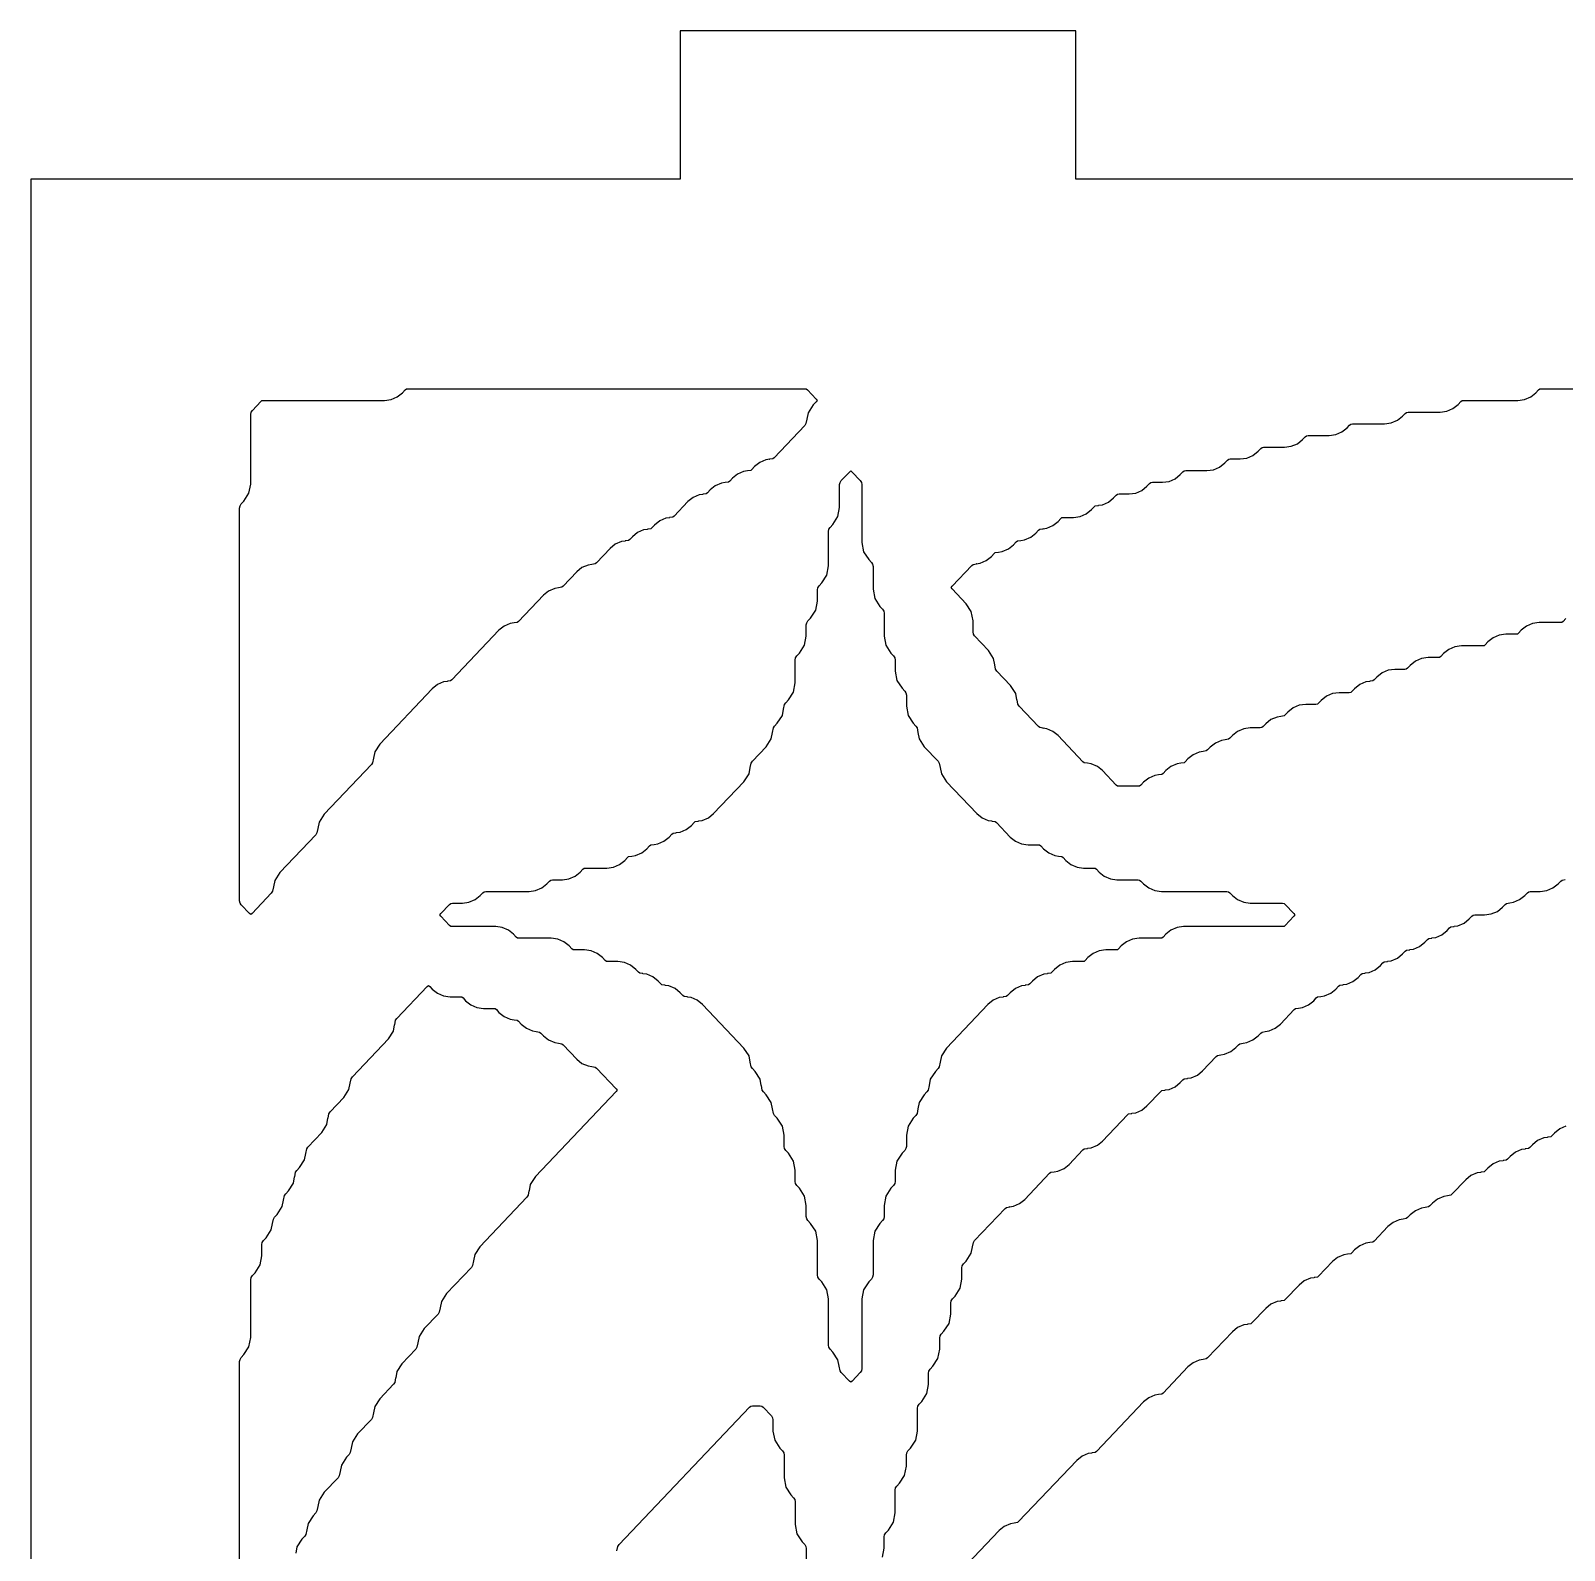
# Model space of a CAD drawing. Header units: millimetres. Extents: x 10 to 410, y 18 to 283.
# Drawn here: x 79 to 110.01, y 116.29 to 147 of the extents above; entities that cross this region are included whole.
import ezdxf

# ---------------------------------------------------------------- set-up
doc = ezdxf.new("R2010")
doc.units = ezdxf.units.MM
doc.layers.add('CUT', color=1, linetype='Continuous')

msp = doc.modelspace()

# ---------------------------------------------------------------- linework, layer by layer
at = {"layer": 'CUT'}
for points in [[(121.134, 21), (129.134, 21), (129.134, 24), (142.2679, 24), (142.2679, 144), (129.134, 144), (129.134, 147), (121.134, 147), (121.134, 144), (100.134, 144), (100.134, 147), (92.134, 147), (92.134, 144), (79, 144), (79, 24), (92.134, 24), (92.134, 21), (100.134, 21), (100.134, 24), (121.134, 24)], [(83.2575, 129.3326), (83.2332, 129.3705), (83.2247, 129.4147), (83.2247, 137.3532), (83.2332, 137.3974), (83.2575, 137.4354), (83.3117, 137.4924), (83.4136, 137.6514), (83.4493, 137.8369), (83.4493, 139.2435), (83.4578, 139.2877), (83.4822, 139.3257), (83.6507, 139.5029), (83.6759, 139.5231), (83.7078, 139.5274), (86.1555, 139.5274), (86.2889, 139.5456), (86.4127, 139.5987), (86.5178, 139.6829), (86.5714, 139.7392), (86.5965, 139.7594), (86.6285, 139.7637), (94.6488, 139.7637), (94.6808, 139.7594), (94.706, 139.7392), (94.8811, 139.555), (94.9003, 139.5274), (94.8811, 139.4998), (94.8203, 139.4359), (94.7183, 139.2769), (94.6937, 139.1489), (94.6917, 139.1493), (94.6741, 139.0583), (94.6498, 139.0203), (94.032, 138.3705), (94.0068, 138.3503), (93.9413, 138.3414), (93.9417, 138.3383), (93.8651, 138.3279), (93.7413, 138.2747), (93.6362, 138.1905), (93.5826, 138.1342), (93.5575, 138.114), (93.492, 138.1051), (93.4924, 138.102), (93.4157, 138.0916), (93.2919, 138.0385), (93.1868, 137.9542), (93.1333, 137.8979), (93.1081, 137.8778), (93.0426, 137.8689), (93.0431, 137.8657), (92.9664, 137.8553), (92.8426, 137.8022), (92.7375, 137.7179), (92.684, 137.6616), (92.6588, 137.6415), (92.5933, 137.6326), (92.5937, 137.6294), (92.5171, 137.619), (92.3933, 137.5659), (92.2882, 137.4817), (92.01, 137.1891), (91.9848, 137.1689), (91.9193, 137.16), (91.9197, 137.1568), (91.8431, 137.1464), (91.7193, 137.0933), (91.6142, 137.0091), (91.5606, 136.9528), (91.5355, 136.9326), (91.47, 136.9237), (91.4704, 136.9206), (91.3937, 136.9101), (91.2699, 136.857), (91.1648, 136.7728), (91.1113, 136.7165), (91.0861, 136.6963), (91.0206, 136.6874), (91.0211, 136.6843), (90.9444, 136.6738), (90.8206, 136.6207), (90.7155, 136.5365), (90.4373, 136.2439), (90.4121, 136.2238), (90.3466, 136.2149), (90.3471, 136.2117), (90.2704, 136.2013), (90.1466, 136.1482), (90.0415, 136.0639), (89.7633, 135.7713), (89.7381, 135.7512), (89.6726, 135.7423), (89.6731, 135.7391), (89.5964, 135.7287), (89.4726, 135.6756), (89.3675, 135.5914), (88.8646, 135.0625), (88.8395, 135.0423), (88.774, 135.0334), (88.7744, 135.0303), (88.6977, 135.0198), (88.5739, 134.9667), (88.4688, 134.8825), (87.5166, 133.8811), (87.4915, 133.8609), (87.426, 133.852), (87.4264, 133.8488), (87.3497, 133.8384), (87.226, 133.7853), (87.1208, 133.7011), (86.0583, 132.5836), (85.9563, 132.4246), (85.9317, 132.2966), (85.9297, 132.297), (85.9122, 132.2059), (85.8878, 132.168), (84.935, 131.1659), (84.833, 131.0068), (84.8084, 130.8789), (84.8063, 130.8793), (84.7888, 130.7882), (84.7645, 130.7503), (84.0363, 129.9844), (83.9344, 129.8254), (83.9097, 129.6974), (83.9077, 129.6978), (83.8902, 129.6068), (83.8658, 129.5688), (83.4773, 129.1602), (83.4493, 129.139), (83.4213, 129.1602)], [(87.47, 129.3426), (87.4952, 129.3627), (87.5272, 129.3671), (87.7281, 129.3671), (87.8616, 129.3852), (87.9854, 129.4383), (88.0905, 129.5226), (88.144, 129.5789), (88.1692, 129.599), (88.2012, 129.6034), (89.0761, 129.6034), (89.2096, 129.6215), (89.3334, 129.6746), (89.4385, 129.7588), (89.492, 129.8151), (89.5172, 129.8353), (89.5492, 129.8397), (89.7501, 129.8397), (89.8836, 129.8578), (90.0074, 129.9109), (90.1125, 129.9951), (90.166, 130.0514), (90.1912, 130.0716), (90.2232, 130.0759), (90.6488, 130.0759), (90.7823, 130.0941), (90.906, 130.1472), (91.0111, 130.2314), (91.0647, 130.2877), (91.0899, 130.3079), (91.1553, 130.3168), (91.1549, 130.32), (91.2316, 130.3304), (91.3554, 130.3835), (91.4605, 130.4677), (91.514, 130.524), (91.5392, 130.5442), (91.6047, 130.5531), (91.6042, 130.5562), (91.6809, 130.5667), (91.8047, 130.6198), (91.9098, 130.704), (91.9633, 130.7603), (91.9885, 130.7805), (92.054, 130.7894), (92.0536, 130.7925), (92.1303, 130.803), (92.254, 130.8561), (92.3591, 130.9403), (92.4127, 130.9966), (92.4379, 131.0168), (92.5033, 131.0257), (92.5029, 131.0288), (92.5796, 131.0392), (92.7034, 131.0923), (92.8085, 131.1766), (93.4217, 131.8215), (93.5236, 131.9805), (93.5483, 132.1085), (93.5503, 132.1081), (93.5678, 132.1991), (93.5922, 132.2371), (93.871, 132.5303), (93.973, 132.6894), (93.9976, 132.8173), (93.9997, 132.8169), (94.0172, 132.908), (94.0415, 132.9459), (94.0957, 133.0029), (94.1976, 133.1619), (94.2223, 133.2899), (94.2243, 133.2895), (94.2418, 133.3806), (94.2662, 133.4185), (94.3203, 133.4755), (94.4223, 133.6345), (94.458, 133.82), (94.458, 134.2815), (94.4665, 134.3257), (94.4908, 134.3637), (94.545, 134.4206), (94.647, 134.5797), (94.6827, 134.7652), (94.6827, 134.9903), (94.6912, 135.0346), (94.7155, 135.0725), (94.7697, 135.1295), (94.8716, 135.2885), (94.9073, 135.474), (94.9073, 135.6992), (94.9158, 135.7434), (94.9402, 135.7814), (94.9943, 135.8384), (95.0963, 135.9974), (95.132, 136.1829), (95.132, 136.8806), (95.1405, 136.9249), (95.1648, 136.9628), (95.219, 137.0198), (95.321, 137.1788), (95.3567, 137.3643), (95.3567, 137.8258), (95.3652, 137.87), (95.3895, 137.908), (95.5533, 138.0803), (95.5813, 138.1015), (95.6093, 138.0803), (95.7732, 137.908), (95.7975, 137.87), (95.806, 137.8258), (95.806, 136.6555), (95.8417, 136.47), (95.9436, 136.3109), (95.9978, 136.2539), (96.0221, 136.216), (96.0307, 136.1718), (96.0307, 135.7103), (96.0663, 135.5248), (96.1683, 135.3658), (96.2225, 135.3088), (96.2468, 135.2709), (96.2553, 135.2266), (96.2553, 134.7652), (96.291, 134.5797), (96.393, 134.4206), (96.4471, 134.3637), (96.4715, 134.3257), (96.48, 134.2815), (96.48, 134.0563), (96.5157, 133.8708), (96.6176, 133.7118), (96.6718, 133.6548), (96.6961, 133.6169), (96.7047, 133.5726), (96.7047, 133.3474), (96.7403, 133.1619), (96.8423, 133.0029), (96.8965, 132.9459), (96.9208, 132.908), (96.9383, 132.8169), (96.9404, 132.8173), (96.965, 132.6894), (97.067, 132.5303), (97.3458, 132.2371), (97.3701, 132.1991), (97.3877, 132.1081), (97.3897, 132.1085), (97.4143, 131.9805), (97.5163, 131.8215), (98.1295, 131.1766), (98.2346, 131.0923), (98.3584, 131.0392), (98.4351, 131.0288), (98.4346, 131.0257), (98.5001, 131.0168), (98.5253, 130.9966), (98.8035, 130.704), (98.9086, 130.6198), (99.0324, 130.5667), (99.1658, 130.5485), (99.3668, 130.5485), (99.3988, 130.5442), (99.424, 130.524), (99.4775, 130.4677), (99.5826, 130.3835), (99.7064, 130.3304), (99.7831, 130.32), (99.7826, 130.3168), (99.8481, 130.3079), (99.8733, 130.2877), (99.9268, 130.2314), (100.0319, 130.1472), (100.1557, 130.0941), (100.2892, 130.0759), (100.4902, 130.0759), (100.5221, 130.0716), (100.5473, 130.0514), (100.6008, 129.9951), (100.7059, 129.9109), (100.8297, 129.8578), (100.9632, 129.8397), (101.3888, 129.8397), (101.4208, 129.8353), (101.446, 129.8151), (101.4995, 129.7588), (101.6046, 129.6746), (101.7284, 129.6215), (101.8618, 129.6034), (103.1862, 129.6034), (103.2181, 129.599), (103.2433, 129.5789), (103.2968, 129.5226), (103.4019, 129.4383), (103.5257, 129.3852), (103.6592, 129.3671), (104.3095, 129.3671), (104.3414, 129.3627), (104.3666, 129.3426), (104.5417, 129.1584), (104.561, 129.1308), (104.5417, 129.1032), (104.3666, 128.919), (104.3414, 128.8989), (104.3095, 128.8945), (102.3112, 128.8945), (102.1777, 128.8764), (102.0539, 128.8233), (101.9488, 128.739), (101.8953, 128.6827), (101.8701, 128.6626), (101.8382, 128.6582), (101.4125, 128.6582), (101.279, 128.6401), (101.1553, 128.587), (101.0502, 128.5028), (100.9966, 128.4465), (100.9715, 128.4263), (100.9395, 128.4219), (100.7385, 128.4219), (100.605, 128.4038), (100.4813, 128.3507), (100.3762, 128.2665), (100.3226, 128.2102), (100.2975, 128.19), (100.2655, 128.1857), (100.0645, 128.1857), (99.9311, 128.1675), (99.8073, 128.1144), (99.7022, 128.0302), (99.6486, 127.9739), (99.6235, 127.9537), (99.558, 127.9448), (99.5584, 127.9416), (99.4817, 127.9312), (99.3579, 127.8781), (99.2528, 127.7939), (99.1993, 127.7376), (99.1741, 127.7174), (99.1086, 127.7085), (99.1091, 127.7054), (99.0324, 127.6949), (98.9086, 127.6418), (98.8035, 127.5576), (98.75, 127.5013), (98.7248, 127.4811), (98.6593, 127.4722), (98.6597, 127.4691), (98.5831, 127.4587), (98.4593, 127.4055), (98.3542, 127.3213), (97.5163, 126.4401), (97.4143, 126.2811), (97.3897, 126.1531), (97.3877, 126.1535), (97.3701, 126.0625), (97.3458, 126.0245), (97.2916, 125.9676), (97.1897, 125.8085), (97.1651, 125.6806), (97.163, 125.681), (97.1455, 125.5899), (97.1211, 125.552), (97.067, 125.495), (96.965, 125.336), (96.9404, 125.208), (96.9383, 125.2084), (96.9208, 125.1173), (96.8965, 125.0794), (96.8423, 125.0224), (96.7403, 124.8634), (96.7047, 124.6779), (96.7047, 124.4527), (96.6961, 124.4085), (96.6718, 124.3705), (96.6176, 124.3135), (96.5157, 124.1545), (96.48, 123.969), (96.48, 123.7439), (96.4715, 123.6996), (96.4471, 123.6617), (96.393, 123.6047), (96.291, 123.4457), (96.2553, 123.2602), (96.2553, 123.035), (96.2468, 122.9907), (96.2225, 122.9528), (96.1683, 122.8958), (96.0663, 122.7368), (96.0307, 122.5513), (96.0307, 121.8536), (96.0221, 121.8093), (95.9978, 121.7714), (95.9436, 121.7144), (95.8417, 121.5554), (95.806, 121.3699), (95.806, 119.9633), (95.7975, 119.919), (95.7732, 119.8811), (95.6093, 119.7088), (95.5813, 119.6876), (95.5533, 119.7088), (95.3895, 119.8811), (95.3652, 119.919), (95.3477, 120.0101), (95.3456, 120.0097), (95.321, 120.1376), (95.219, 120.2967), (95.1648, 120.3536), (95.1405, 120.3916), (95.132, 120.4358), (95.132, 121.3699), (95.0963, 121.5554), (94.9943, 121.7144), (94.9402, 121.7714), (94.9158, 121.8093), (94.9073, 121.8536), (94.9073, 122.5513), (94.8716, 122.7368), (94.7697, 122.8958), (94.7155, 122.9528), (94.6912, 122.9907), (94.6827, 123.035), (94.6827, 123.2602), (94.647, 123.4457), (94.545, 123.6047), (94.4908, 123.6617), (94.4665, 123.6996), (94.458, 123.7439), (94.458, 123.969), (94.4223, 124.1545), (94.3203, 124.3135), (94.2662, 124.3705), (94.2418, 124.4085), (94.2333, 124.4527), (94.2333, 124.6779), (94.1976, 124.8634), (94.0957, 125.0224), (94.0415, 125.0794), (94.0172, 125.1173), (93.9997, 125.2084), (93.9976, 125.208), (93.973, 125.336), (93.871, 125.495), (93.8168, 125.552), (93.7925, 125.5899), (93.775, 125.681), (93.7729, 125.6806), (93.7483, 125.8085), (93.6463, 125.9676), (93.5922, 126.0245), (93.5678, 126.0625), (93.5503, 126.1535), (93.5483, 126.1531), (93.5236, 126.2811), (93.4217, 126.4401), (92.5838, 127.3213), (92.4787, 127.4055), (92.3549, 127.4587), (92.2782, 127.4691), (92.2787, 127.4722), (92.2132, 127.4811), (92.188, 127.5013), (92.1345, 127.5576), (92.0294, 127.6418), (91.9056, 127.6949), (91.8289, 127.7054), (91.8293, 127.7085), (91.7639, 127.7174), (91.7387, 127.7376), (91.6851, 127.7939), (91.58, 127.8781), (91.4563, 127.9312), (91.3796, 127.9416), (91.38, 127.9448), (91.3145, 127.9537), (91.2894, 127.9739), (91.2358, 128.0302), (91.1307, 128.1144), (91.0069, 128.1675), (90.8735, 128.1857), (90.6725, 128.1857), (90.6405, 128.19), (90.6154, 128.2102), (90.5618, 128.2665), (90.4567, 128.3507), (90.3329, 128.4038), (90.1995, 128.4219), (89.9985, 128.4219), (89.9665, 128.4263), (89.9414, 128.4465), (89.8878, 128.5028), (89.7827, 128.587), (89.6589, 128.6401), (89.5255, 128.6582), (88.8752, 128.6582), (88.8432, 128.6626), (88.818, 128.6827), (88.7645, 128.739), (88.6594, 128.8233), (88.5356, 128.8764), (88.4021, 128.8945), (87.5272, 128.8945), (87.4952, 128.8989), (87.47, 128.919), (87.2949, 129.1032), (87.2757, 129.1308), (87.2949, 129.1584)]]:
    msp.add_lwpolyline(points, close=True, dxfattribs=at)
for points in [[(110.0368, 135.1188), (109.9833, 135.0625), (109.9581, 135.0423), (109.9261, 135.038), (109.5005, 135.038), (109.367, 135.0198), (109.2433, 134.9667), (109.1382, 134.8825), (109.0846, 134.8262), (109.0594, 134.806), (109.0275, 134.8017), (108.8265, 134.8017), (108.693, 134.7835), (108.5693, 134.7304), (108.4642, 134.6462), (108.4106, 134.5899), (108.3854, 134.5697), (108.3535, 134.5654), (107.9278, 134.5654), (107.7944, 134.5473), (107.6706, 134.4942), (107.5655, 134.4099), (107.512, 134.3536), (107.4868, 134.3335), (107.4548, 134.3291), (107.2538, 134.3291), (107.1204, 134.311), (106.9966, 134.2579), (106.8915, 134.1736), (106.838, 134.1173), (106.8128, 134.0972), (106.7808, 134.0928), (106.5798, 134.0928), (106.4464, 134.0747), (106.3226, 134.0216), (106.2175, 133.9374), (106.164, 133.8811), (106.1388, 133.8609), (106.0733, 133.852), (106.0737, 133.8488), (105.997, 133.8384), (105.8733, 133.7853), (105.7682, 133.7011), (105.7146, 133.6448), (105.6894, 133.6246), (105.6575, 133.6203), (105.4565, 133.6203), (105.323, 133.6021), (105.1993, 133.549), (105.0942, 133.4648), (105.0406, 133.4085), (105.0154, 133.3883), (104.9835, 133.384), (104.7825, 133.384), (104.649, 133.3658), (104.5253, 133.3127), (104.4202, 133.2285), (104.3666, 133.1722), (104.3414, 133.152), (104.276, 133.1431), (104.2764, 133.14), (104.1997, 133.1295), (104.0759, 133.0764), (103.9708, 132.9922), (103.9173, 132.9359), (103.8921, 132.9157), (103.8602, 132.9114), (103.6592, 132.9114), (103.5257, 132.8933), (103.4019, 132.8401), (103.2968, 132.7559), (103.2433, 132.6996), (103.2181, 132.6795), (103.1526, 132.6705), (103.1531, 132.6674), (103.0764, 132.657), (102.9526, 132.6039), (102.8475, 132.5196), (102.794, 132.4633), (102.7688, 132.4432), (102.7033, 132.4343), (102.7037, 132.4311), (102.627, 132.4207), (102.5033, 132.3676), (102.3982, 132.2833), (102.3446, 132.227), (102.3195, 132.2069), (102.254, 132.198), (102.2544, 132.1948), (102.1777, 132.1844), (102.0539, 132.1313), (101.9488, 132.0471), (101.8953, 131.9908), (101.8701, 131.9706), (101.8046, 131.9617), (101.8051, 131.9585), (101.7284, 131.9481), (101.6046, 131.895), (101.4995, 131.8108), (101.446, 131.7545), (101.4208, 131.7343), (101.3888, 131.73), (101.0071, 131.73), (100.9752, 131.7343), (100.95, 131.7545), (100.6718, 132.0471), (100.5667, 132.1313), (100.4429, 132.1844), (100.3662, 132.1948), (100.3667, 132.198), (100.3012, 132.2069), (100.276, 132.227), (99.7731, 132.7559), (99.668, 132.8401), (99.5443, 132.8933), (99.4676, 132.9037), (99.468, 132.9068), (99.4025, 132.9157), (99.3773, 132.9359), (98.9842, 133.3494), (98.9598, 133.3874), (98.9423, 133.4784), (98.9403, 133.478), (98.9156, 133.606), (98.8137, 133.765), (98.5348, 134.0583), (98.5105, 134.0962), (98.493, 134.1873), (98.4909, 134.1869), (98.4663, 134.3149), (98.3643, 134.4739), (98.0855, 134.7672), (98.0612, 134.8051), (98.0527, 134.8493), (98.0527, 135.0745), (98.017, 135.26), (97.915, 135.419), (97.6296, 135.7192), (97.6103, 135.7468), (97.6296, 135.7744), (98.0293, 136.1949), (98.0545, 136.2151), (98.12, 136.224), (98.1196, 136.2271), (98.1963, 136.2376), (98.32, 136.2907), (98.4251, 136.3749), (98.4787, 136.4312), (98.5038, 136.4514), (98.5693, 136.4603), (98.5689, 136.4634), (98.6456, 136.4738), (98.7694, 136.5269), (98.8745, 136.6112), (98.928, 136.6675), (98.9532, 136.6876), (99.0187, 136.6965), (99.0182, 136.6997), (99.0949, 136.7101), (99.2187, 136.7632), (99.3238, 136.8475), (99.3773, 136.9038), (99.4025, 136.9239), (99.468, 136.9328), (99.4676, 136.936), (99.5443, 136.9464), (99.668, 136.9995), (99.7731, 137.0837), (99.8267, 137.14), (99.8518, 137.1602), (99.8838, 137.1646), (100.0848, 137.1646), (100.2183, 137.1827), (100.342, 137.2358), (100.4471, 137.32), (100.5007, 137.3763), (100.5258, 137.3965), (100.5913, 137.4054), (100.5909, 137.4086), (100.6676, 137.419), (100.7914, 137.4721), (100.8965, 137.5563), (100.95, 137.6126), (100.9752, 137.6328), (101.0071, 137.6371), (101.2081, 137.6371), (101.3416, 137.6553), (101.4654, 137.7084), (101.5705, 137.7926), (101.624, 137.8489), (101.6492, 137.8691), (101.6811, 137.8734), (101.8821, 137.8734), (102.0156, 137.8916), (102.1394, 137.9447), (102.2445, 138.0289), (102.298, 138.0852), (102.3232, 138.1054), (102.3551, 138.1097), (102.7808, 138.1097), (102.9142, 138.1278), (103.038, 138.181), (103.1431, 138.2652), (103.1967, 138.3215), (103.2218, 138.3416), (103.2538, 138.346), (103.4548, 138.346), (103.5882, 138.3641), (103.712, 138.4172), (103.8171, 138.5015), (103.8707, 138.5578), (103.8958, 138.5779), (103.9278, 138.5823), (104.3535, 138.5823), (104.4869, 138.6004), (104.6107, 138.6535), (104.7158, 138.7377), (104.7693, 138.7941), (104.7945, 138.8142), (104.8265, 138.8186), (105.2521, 138.8186), (105.3856, 138.8367), (105.5094, 138.8898), (105.6145, 138.974), (105.668, 139.0303), (105.6932, 139.0505), (105.7251, 139.0549), (106.3755, 139.0549), (106.5089, 139.073), (106.6327, 139.1261), (106.7378, 139.2103), (106.7913, 139.2666), (106.8165, 139.2868), (106.8485, 139.2911), (107.4988, 139.2911), (107.6322, 139.3093), (107.756, 139.3624), (107.8611, 139.4466), (107.9147, 139.5029), (107.9398, 139.5231), (107.9718, 139.5274), (109.0714, 139.5274), (109.2049, 139.5456), (109.3287, 139.5987), (109.4338, 139.6829), (109.4873, 139.7392), (109.5125, 139.7594), (109.5445, 139.7637), (111.0934, 139.7637)], [(96.2196, 116.1493), (96.2553, 116.3348), (96.2553, 116.5599), (96.2638, 116.6042), (96.2882, 116.6421), (96.3423, 116.6991), (96.4443, 116.8581), (96.48, 117.0436), (96.48, 117.5051), (96.4885, 117.5493), (96.5128, 117.5873), (96.567, 117.6443), (96.669, 117.8033), (96.7047, 117.9888), (96.7047, 118.2139), (96.7132, 118.2582), (96.7375, 118.2961), (96.7917, 118.3531), (96.8936, 118.5121), (96.9293, 118.6977), (96.9293, 119.1591), (96.9378, 119.2033), (96.9622, 119.2413), (97.0163, 119.2983), (97.1183, 119.4573), (97.154, 119.6428), (97.154, 119.868), (97.1625, 119.9122), (97.1868, 119.9501), (97.241, 120.0071), (97.343, 120.1662), (97.3787, 120.3517), (97.3787, 120.5768), (97.3872, 120.6211), (97.4115, 120.659), (97.4657, 120.716), (97.5676, 120.875), (97.6033, 121.0605), (97.6033, 121.2857), (97.6118, 121.3299), (97.6362, 121.3679), (97.6903, 121.4249), (97.7923, 121.5839), (97.828, 121.7694), (97.828, 121.9945), (97.8365, 122.0388), (97.8608, 122.0767), (97.915, 122.1337), (98.017, 122.2927), (98.0416, 122.4207), (98.0437, 122.4203), (98.0612, 122.5114), (98.0855, 122.5493), (98.7033, 123.1991), (98.7285, 123.2193), (98.794, 123.2282), (98.7936, 123.2313), (98.8703, 123.2418), (98.994, 123.2949), (99.0991, 123.3791), (99.602, 123.908), (99.6272, 123.9281), (99.6927, 123.937), (99.6922, 123.9402), (99.7689, 123.9506), (99.8927, 124.0037), (99.9978, 124.088), (100.276, 124.3805), (100.3012, 124.4007), (100.3667, 124.4096), (100.3662, 124.4128), (100.4429, 124.4232), (100.5667, 124.4763), (100.6718, 124.5605), (101.1747, 125.0894), (101.1998, 125.1096), (101.2653, 125.1185), (101.2649, 125.1216), (101.3416, 125.1321), (101.4654, 125.1852), (101.5705, 125.2694), (101.8487, 125.562), (101.8738, 125.5822), (101.9393, 125.5911), (101.9389, 125.5942), (102.0156, 125.6046), (102.1394, 125.6577), (102.2445, 125.742), (102.298, 125.7983), (102.3232, 125.8184), (102.3887, 125.8273), (102.3882, 125.8305), (102.4649, 125.8409), (102.5887, 125.894), (102.6938, 125.9783), (102.972, 126.2708), (102.9972, 126.291), (103.0627, 126.2999), (103.0622, 126.3031), (103.1389, 126.3135), (103.2627, 126.3666), (103.3678, 126.4508), (103.4213, 126.5071), (103.4465, 126.5273), (103.512, 126.5362), (103.5116, 126.5394), (103.5882, 126.5498), (103.712, 126.6029), (103.8171, 126.6871), (103.8707, 126.7434), (103.8958, 126.7636), (103.9613, 126.7725), (103.9609, 126.7757), (104.0376, 126.7861), (104.1614, 126.8392), (104.2665, 126.9234), (104.5447, 127.216), (104.5698, 127.2362), (104.6353, 127.2451), (104.6349, 127.2482), (104.7116, 127.2586), (104.8354, 127.3118), (104.9405, 127.396), (104.994, 127.4523), (105.0192, 127.4724), (105.0847, 127.4813), (105.0842, 127.4845), (105.1609, 127.4949), (105.2847, 127.548), (105.3898, 127.6323), (105.4433, 127.6886), (105.4685, 127.7087), (105.534, 127.7176), (105.5336, 127.7208), (105.6102, 127.7312), (105.734, 127.7843), (105.8391, 127.8685), (105.8927, 127.9249), (105.9178, 127.945), (105.9833, 127.9539), (105.9829, 127.9571), (106.0596, 127.9675), (106.1834, 128.0206), (106.2885, 128.1048), (106.342, 128.1611), (106.3672, 128.1813), (106.4327, 128.1902), (106.4322, 128.1934), (106.5089, 128.2038), (106.6327, 128.2569), (106.7378, 128.3411), (106.7913, 128.3974), (106.8165, 128.4176), (106.882, 128.4265), (106.8816, 128.4297), (106.9582, 128.4401), (107.082, 128.4932), (107.1871, 128.5774), (107.2407, 128.6337), (107.2658, 128.6539), (107.3313, 128.6628), (107.3309, 128.6659), (107.4076, 128.6764), (107.5314, 128.7295), (107.6365, 128.8137), (107.69, 128.87), (107.7152, 128.8902), (107.7807, 128.8991), (107.7802, 128.9022), (107.8569, 128.9127), (107.9807, 128.9658), (108.0858, 129.05), (108.1393, 129.1063), (108.1645, 129.1265), (108.1965, 129.1308), (108.3974, 129.1308), (108.5309, 129.1489), (108.6547, 129.2021), (108.7598, 129.2863), (108.8133, 129.3426), (108.8385, 129.3627), (108.904, 129.3716), (108.9036, 129.3748), (108.9802, 129.3852), (109.104, 129.4383), (109.2091, 129.5226), (109.2627, 129.5789), (109.2878, 129.599), (109.3198, 129.6034), (109.5208, 129.6034), (109.6542, 129.6215), (109.778, 129.6746), (109.8831, 129.7588), (109.9367, 129.8151), (109.9618, 129.8353), (110.0273, 129.8442)], [(83.2247, 115.0012), (83.2247, 120.1042), (83.2332, 120.1485), (83.2575, 120.1864), (83.3117, 120.2434), (83.4136, 120.4024), (83.4493, 120.5879), (83.4493, 121.7583), (83.4578, 121.8025), (83.4822, 121.8404), (83.5364, 121.8974), (83.6383, 122.0565), (83.674, 122.242), (83.674, 122.4671), (83.6825, 122.5114), (83.7068, 122.5493), (83.761, 122.6063), (83.863, 122.7653), (83.8876, 122.8933), (83.8897, 122.8929), (83.9072, 122.9839), (83.9315, 123.0219), (83.9857, 123.0789), (84.0876, 123.2379), (84.1123, 123.3659), (84.1143, 123.3655), (84.1318, 123.4565), (84.1562, 123.4945), (84.2103, 123.5514), (84.3123, 123.7105), (84.3369, 123.8384), (84.339, 123.838), (84.3565, 123.9291), (84.3808, 123.967), (84.435, 124.024), (84.537, 124.183), (84.5616, 124.311), (84.5637, 124.3106), (84.5812, 124.4017), (84.6055, 124.4396), (84.8843, 124.7329), (84.9863, 124.8919), (85.0109, 125.0199), (85.013, 125.0195), (85.0305, 125.1105), (85.0548, 125.1485), (85.3337, 125.4417), (85.4356, 125.6008), (85.4603, 125.7287), (85.4623, 125.7283), (85.4798, 125.8194), (85.5042, 125.8573), (86.2323, 126.6232), (86.3343, 126.7822), (86.3589, 126.9102), (86.361, 126.9098), (86.3785, 127.0008), (86.4028, 127.0388), (87.016, 127.6836), (87.044, 127.7049), (87.072, 127.6836), (87.1208, 127.6323), (87.226, 127.548), (87.3497, 127.4949), (87.4832, 127.4768), (87.6842, 127.4768), (87.7161, 127.4724), (87.7413, 127.4523), (87.7948, 127.396), (87.8999, 127.3118), (88.0237, 127.2586), (88.1572, 127.2405), (88.3582, 127.2405), (88.3901, 127.2362), (88.4153, 127.216), (88.4688, 127.1597), (88.5739, 127.0755), (88.6977, 127.0224), (88.7744, 127.0119), (88.774, 127.0088), (88.8395, 126.9999), (88.8646, 126.9797), (88.9182, 126.9234), (89.0233, 126.8392), (89.1471, 126.7861), (89.2237, 126.7757), (89.2233, 126.7725), (89.2888, 126.7636), (89.314, 126.7434), (89.3675, 126.6871), (89.4726, 126.6029), (89.5964, 126.5498), (89.6731, 126.5394), (89.6726, 126.5362), (89.7381, 126.5273), (89.7633, 126.5071), (90.0415, 126.2145), (90.1466, 126.1303), (90.2704, 126.0772), (90.3471, 126.0668), (90.3466, 126.0636), (90.4121, 126.0547), (90.4373, 126.0346), (90.8371, 125.6141), (90.8563, 125.5865), (90.8371, 125.5589), (89.2036, 123.841), (89.1017, 123.6819), (89.0771, 123.554), (89.075, 123.5544), (89.0575, 123.4633), (89.0332, 123.4254), (88.0803, 122.4232), (87.9783, 122.2642), (87.9537, 122.1363), (87.9517, 122.1366), (87.9341, 122.0456), (87.9098, 122.0077), (87.4063, 121.4781), (87.3043, 121.3191), (87.2797, 121.1911), (87.2777, 121.1915), (87.2601, 121.1004), (87.2358, 121.0625), (86.957, 120.7692), (86.855, 120.6102), (86.8304, 120.4822), (86.8283, 120.4826), (86.8108, 120.3916), (86.7865, 120.3536), (86.5076, 120.0604), (86.4057, 119.9014), (86.3811, 119.7734), (86.379, 119.7738), (86.3615, 119.6827), (86.3372, 119.6448), (86.0583, 119.3515), (85.9563, 119.1925), (85.9317, 119.0645), (85.9297, 119.0649), (85.9122, 118.9739), (85.8878, 118.9359), (85.609, 118.6427), (85.507, 118.4836), (85.4824, 118.3557), (85.4803, 118.3561), (85.4628, 118.265), (85.4385, 118.2271), (85.3843, 118.1701), (85.2824, 118.0111), (85.2577, 117.8831), (85.2557, 117.8835), (85.2382, 117.7924), (85.2138, 117.7545), (84.935, 117.4612), (84.833, 117.3022), (84.8084, 117.1742), (84.8063, 117.1746), (84.7888, 117.0836), (84.7645, 117.0456), (84.7103, 116.9887), (84.6084, 116.8296), (84.5837, 116.7017), (84.5817, 116.702), (84.5642, 116.611), (84.5398, 116.5731), (84.4856, 116.5161), (84.3837, 116.3571), (84.3591, 116.2291)], [(110.041, 124.8595), (109.9173, 124.8064), (109.8122, 124.7222), (109.7586, 124.6659), (109.7334, 124.6457), (109.668, 124.6368), (109.6684, 124.6336), (109.5917, 124.6232), (109.4679, 124.5701), (109.3628, 124.4859), (109.3093, 124.4296), (109.2841, 124.4094), (109.2186, 124.4005), (109.2191, 124.3973), (109.1424, 124.3869), (109.0186, 124.3338), (108.9135, 124.2496), (108.86, 124.1933), (108.8348, 124.1731), (108.7693, 124.1642), (108.7697, 124.1611), (108.693, 124.1506), (108.5693, 124.0975), (108.4642, 124.0133), (108.4106, 123.957), (108.3854, 123.9368), (108.32, 123.9279), (108.3204, 123.9248), (108.2437, 123.9143), (108.1199, 123.8612), (108.0148, 123.777), (107.7366, 123.4844), (107.7114, 123.4643), (107.646, 123.4554), (107.6464, 123.4522), (107.5697, 123.4418), (107.4459, 123.3887), (107.3408, 123.3044), (107.2873, 123.2481), (107.2621, 123.228), (107.1966, 123.2191), (107.1971, 123.2159), (107.1204, 123.2055), (106.9966, 123.1524), (106.8915, 123.0682), (106.838, 123.0119), (106.8128, 122.9917), (106.7473, 122.9828), (106.7477, 122.9796), (106.671, 122.9692), (106.5473, 122.9161), (106.4422, 122.8319), (106.164, 122.5393), (106.1388, 122.5191), (106.0733, 122.5102), (106.0737, 122.5071), (105.997, 122.4966), (105.8733, 122.4435), (105.7682, 122.3593), (105.7146, 122.303), (105.6894, 122.2828), (105.624, 122.2739), (105.6244, 122.2708), (105.5477, 122.2603), (105.4239, 122.2072), (105.3188, 122.123), (105.0406, 121.8304), (105.0154, 121.8103), (104.95, 121.8014), (104.9504, 121.7982), (104.8737, 121.7878), (104.7499, 121.7347), (104.6448, 121.6504), (104.3666, 121.3578), (104.3414, 121.3377), (104.276, 121.3288), (104.2764, 121.3256), (104.1997, 121.3152), (104.0759, 121.2621), (103.9708, 121.1779), (103.6926, 120.8853), (103.6675, 120.8651), (103.602, 120.8562), (103.6024, 120.853), (103.5257, 120.8426), (103.4019, 120.7895), (103.2968, 120.7053), (102.794, 120.1764), (102.7688, 120.1562), (102.7033, 120.1473), (102.7037, 120.1442), (102.627, 120.1338), (102.5033, 120.0806), (102.3982, 119.9964), (101.8953, 119.4676), (101.8701, 119.4474), (101.8046, 119.4385), (101.8051, 119.4353), (101.7284, 119.4249), (101.6046, 119.3718), (101.4995, 119.2876), (100.5473, 118.2861), (100.5221, 118.2659), (100.4566, 118.257), (100.4571, 118.2539), (100.3804, 118.2435), (100.2566, 118.1904), (100.1515, 118.1061), (98.9746, 116.8684), (98.9495, 116.8482), (98.884, 116.8393), (98.8844, 116.8362), (98.8077, 116.8257), (98.6839, 116.7726), (98.5788, 116.6884), (94.8203, 112.7355)], [(90.8543, 116.2769), (90.8718, 116.3679), (90.8962, 116.4058), (93.536, 119.1822), (93.5612, 119.2024), (93.5932, 119.2068), (93.7502, 119.2068), (93.7821, 119.2024), (93.8073, 119.1822), (93.9758, 119.005), (94.0001, 118.9671), (94.0087, 118.9228), (94.0087, 118.6977), (94.0443, 118.5121), (94.1463, 118.3531), (94.2005, 118.2961), (94.2248, 118.2582), (94.2333, 118.2139), (94.2333, 117.7525), (94.269, 117.567), (94.371, 117.408), (94.4252, 117.351), (94.4495, 117.3131), (94.458, 117.2688), (94.458, 116.8074), (94.4937, 116.6219), (94.5956, 116.4628), (94.6498, 116.4058), (94.6741, 116.3679), (94.6827, 116.3237), (94.6827, 116.0985)]]:
    msp.add_lwpolyline(points, dxfattribs=at)

doc.saveas('drawing.dxf')
